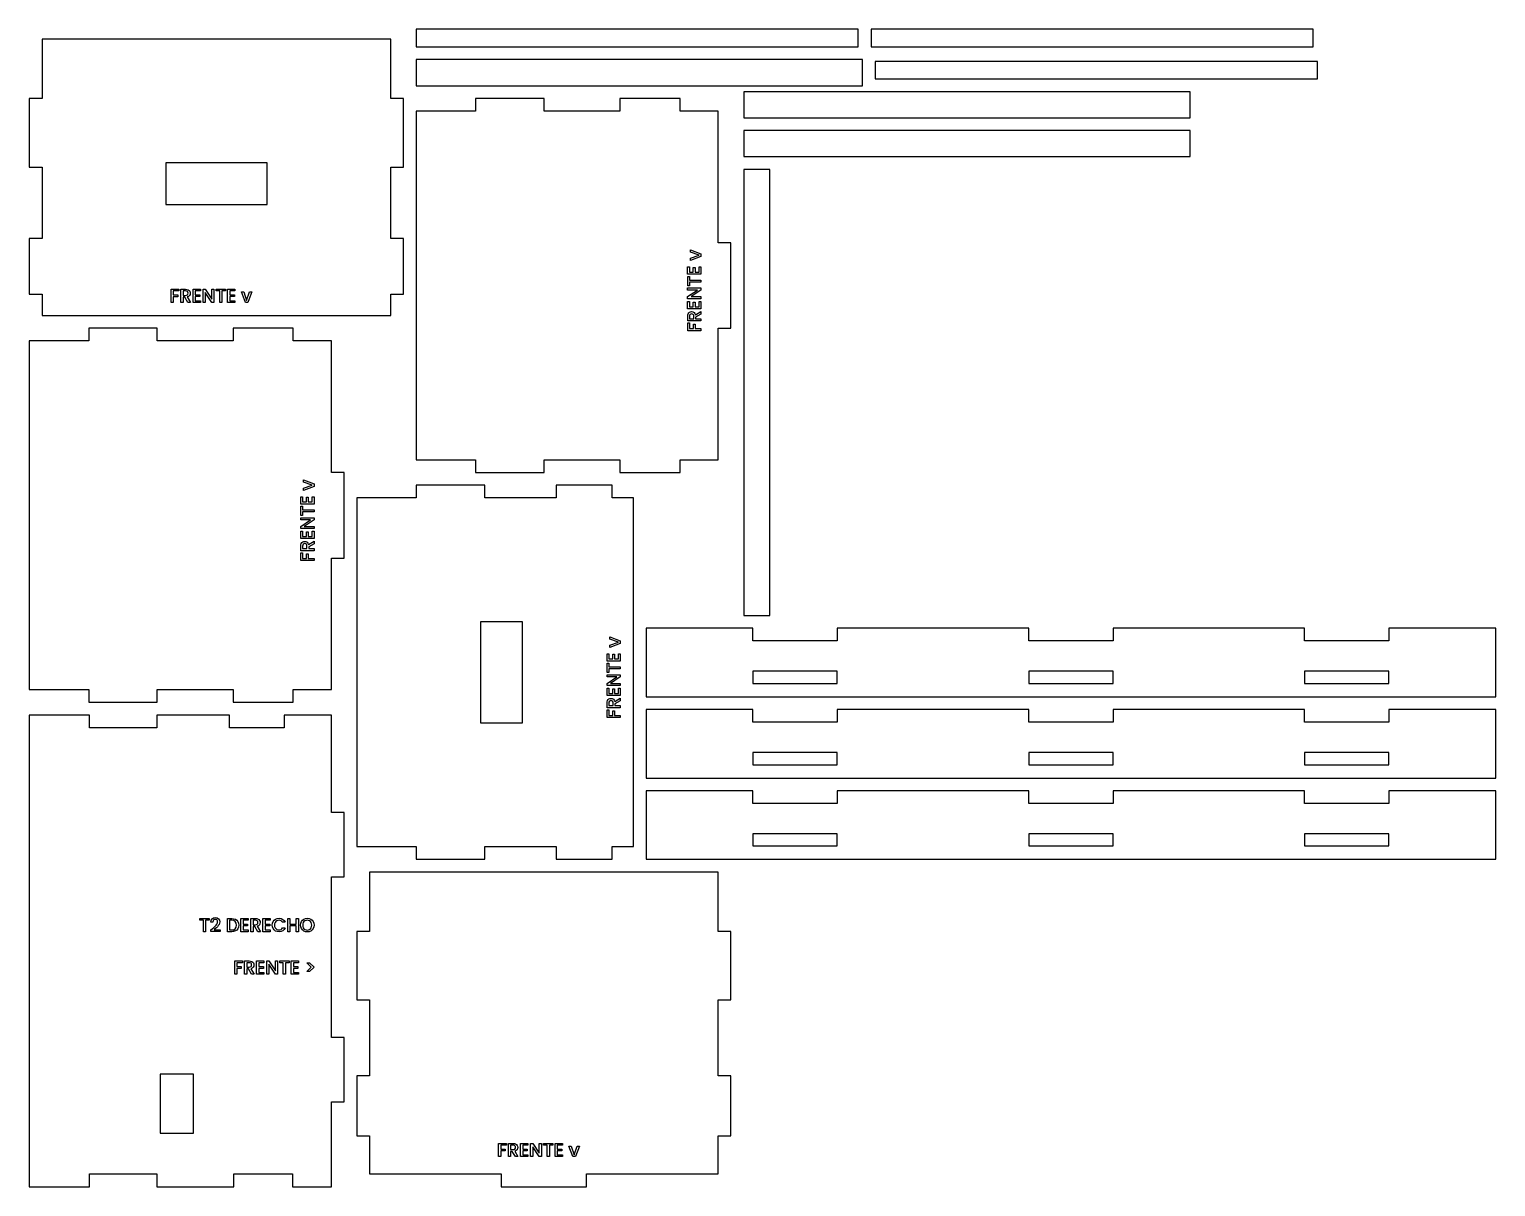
# Model space of a CAD drawing. Header units: millimetres. Extents: x 3 to 348, y 3 to 276.
import ezdxf

# ---------------------------------------------------------------- set-up
doc = ezdxf.new("R2010")
doc.units = ezdxf.units.MM
doc.layers.add('CORTE', color=1, linetype='CONTINUOUS')
doc.layers.add('GRABADO', color=5, linetype='CONTINUOUS')

msp = doc.modelspace()

# ---------------------------------------------------------------- linework, layer by layer
at = {"layer": 'CORTE'}
for points in [[(6, 208.3), (88.15, 208.3), (88.15, 213.3), (91.15, 213.3), (91.15, 226.45), (88.15, 226.45), (88.15, 243.3), (91.15, 243.3), (91.15, 259.45), (88.15, 259.45), (88.15, 273.45), (6, 273.45), (6, 259.45), (3, 259.45), (3, 243.3), (6, 243.3), (6, 226.45), (3, 226.45), (3, 213.3), (6, 213.3)], [(198.3, 271.6), (198.3, 275.75), (94.15, 275.75), (94.15, 271.6)], [(305.45, 271.6), (305.45, 275.75), (201.3, 275.75), (201.3, 271.6)], [(199.3, 262.45), (199.3, 268.6), (94.15, 268.6), (94.15, 262.45)], [(306.45, 264.05), (306.45, 268.2), (202.3, 268.2), (202.3, 264.05)], [(165.3, 174.3), (165.3, 205.3), (168.3, 205.3), (168.3, 225.45), (165.3, 225.45), (165.3, 256.45), (156.3, 256.45), (156.3, 259.45), (142.15, 259.45), (142.15, 256.45), (124.3, 256.45), (124.3, 259.45), (108.15, 259.45), (108.15, 256.45), (94.15, 256.45), (94.15, 174.3), (108.15, 174.3), (108.15, 171.3), (124.3, 171.3), (124.3, 174.3), (142.15, 174.3), (142.15, 171.3), (156.3, 171.3), (156.3, 174.3)], [(276.45, 254.9), (276.45, 261.05), (171.3, 261.05), (171.3, 254.9)], [(276.45, 245.75), (276.45, 251.9), (171.3, 251.9), (171.3, 245.75)], [(35.15, 234.45), (59, 234.45), (59, 244.3), (35.15, 244.3)], [(171.3, 137.6), (177.45, 137.6), (177.45, 242.75), (171.3, 242.75)], [(74.15, 120.15), (74.15, 151.15), (77.15, 151.15), (77.15, 171.3), (74.15, 171.3), (74.15, 202.3), (65.15, 202.3), (65.15, 205.3), (51, 205.3), (51, 202.3), (33.15, 202.3), (33.15, 205.3), (17, 205.3), (17, 202.3), (3, 202.3), (3, 120.15), (17, 120.15), (17, 117.15), (33.15, 117.15), (33.15, 120.15), (51, 120.15), (51, 117.15), (65.15, 117.15), (65.15, 120.15)], [(145.3, 83.15), (145.3, 165.3), (140.3, 165.3), (140.3, 168.3), (127.15, 168.3), (127.15, 165.3), (110.3, 165.3), (110.3, 168.3), (94.15, 168.3), (94.15, 165.3), (80.15, 165.3), (80.15, 83.15), (94.15, 83.15), (94.15, 80.15), (110.3, 80.15), (110.3, 83.15), (127.15, 83.15), (127.15, 80.15), (140.3, 80.15), (140.3, 83.15)], [(119.15, 112.3), (119.15, 136.15), (109.3, 136.15), (109.3, 112.3)], [(148.3, 118.45), (348.45, 118.45), (348.45, 134.6), (323.3, 134.6), (323.3, 131.6), (303.45, 131.6), (303.45, 134.6), (258.3, 134.6), (258.3, 131.6), (238.45, 131.6), (238.45, 134.6), (193.3, 134.6), (193.3, 131.6), (173.45, 131.6), (173.45, 134.6), (148.3, 134.6)], [(173.45, 121.6), (193.3, 121.6), (193.3, 124.45), (173.45, 124.45)], [(238.45, 121.6), (258.3, 121.6), (258.3, 124.45), (238.45, 124.45)], [(303.45, 121.6), (323.3, 121.6), (323.3, 124.45), (303.45, 124.45)], [(74.15, 23), (77.15, 23), (77.15, 38.15), (74.15, 38.15), (74.15, 76), (77.15, 76), (77.15, 91.15), (74.15, 91.15), (74.15, 114.15), (63, 114.15), (63, 111.15), (50.15, 111.15), (50.15, 114.15), (33, 114.15), (33, 111.15), (17.15, 111.15), (17.15, 114.15), (3, 114.15), (3, 3), (17.15, 3), (17.15, 6), (33, 6), (33, 3), (51.15, 3), (51.15, 6), (65, 6), (65, 3), (74.15, 3)], [(148.3, 99.3), (348.45, 99.3), (348.45, 115.45), (323.3, 115.45), (323.3, 112.45), (303.45, 112.45), (303.45, 115.45), (258.3, 115.45), (258.3, 112.45), (238.45, 112.45), (238.45, 115.45), (193.3, 115.45), (193.3, 112.45), (173.45, 112.45), (173.45, 115.45), (148.3, 115.45)], [(173.45, 102.45), (193.3, 102.45), (193.3, 105.3), (173.45, 105.3)], [(238.45, 102.45), (258.3, 102.45), (258.3, 105.3), (238.45, 105.3)], [(303.45, 102.45), (323.3, 102.45), (323.3, 105.3), (303.45, 105.3)], [(148.3, 80.15), (348.45, 80.15), (348.45, 96.3), (323.3, 96.3), (323.3, 93.3), (303.45, 93.3), (303.45, 96.3), (258.3, 96.3), (258.3, 93.3), (238.45, 93.3), (238.45, 96.3), (193.3, 96.3), (193.3, 93.3), (173.45, 93.3), (173.45, 96.3), (148.3, 96.3)], [(173.45, 83.3), (193.3, 83.3), (193.3, 86.15), (173.45, 86.15)], [(238.45, 83.3), (258.3, 83.3), (258.3, 86.15), (238.45, 86.15)], [(303.45, 83.3), (323.3, 83.3), (323.3, 86.15), (303.45, 86.15)], [(83.15, 6), (114.15, 6), (114.15, 3), (134.3, 3), (134.3, 6), (165.3, 6), (165.3, 15), (168.3, 15), (168.3, 29.15), (165.3, 29.15), (165.3, 47), (168.3, 47), (168.3, 63.15), (165.3, 63.15), (165.3, 77.15), (83.15, 77.15), (83.15, 63.15), (80.15, 63.15), (80.15, 47), (83.15, 47), (83.15, 29.15), (80.15, 29.15), (80.15, 15), (83.15, 15)], [(41.7, 29.5), (33.85, 29.5), (33.85, 15.65), (41.7, 15.65)]]:
    msp.add_lwpolyline(points, close=True, dxfattribs=at)
at = {"layer": 'GRABADO'}
for points in [[(160.7659, 222.5016), (158.7458, 223.204), (158.7458, 223.7482), (161.225, 222.8032), (161.225, 222.1915), (158.7458, 221.2507), (158.7458, 221.7998), (160.7659, 222.5016)], [(158.5116, 218.5282), (159.4292, 218.5282), (159.4292, 219.6082), (159.8483, 219.6082), (159.8483, 218.5282), (160.8066, 218.5282), (160.8066, 219.7432), (161.225, 219.7432), (161.225, 218.0149), (158.0933, 218.0149), (158.0933, 219.7432), (158.5116, 219.7432), (158.5116, 218.5282)], [(38.2533, 214.5025), (38.2533, 214.0841), (36.9258, 214.0841), (36.9258, 213.1616), (37.9608, 213.1616), (37.9608, 212.7433), (36.9258, 212.7433), (36.9258, 211.375), (36.4125, 211.375), (36.4125, 214.5025), (38.2533, 214.5025)], [(40.3542, 211.375), (39.6342, 212.6259), (39.2433, 212.6259), (39.2433, 211.375), (38.73, 211.375), (38.73, 214.5025), (39.81, 214.5025), (40.1424, 214.471), (40.4196, 214.3766), (40.6378, 214.2293), (40.793, 214.0391), (40.8858, 213.8152), (40.9167, 213.5666), (40.8722, 213.2747), (40.7388, 213.0105), (40.5137, 212.8008), (40.1925, 212.6709), (40.9666, 211.375), (40.3542, 211.375)], [(42.0874, 214.0884), (42.0874, 213.1708), (43.1674, 213.1708), (43.1674, 212.7517), (42.0874, 212.7517), (42.0874, 211.7934), (43.3024, 211.7934), (43.3024, 211.375), (41.5741, 211.375), (41.5741, 214.5067), (43.3024, 214.5067), (43.3024, 214.0884), (42.0874, 214.0884)], [(46.5016, 211.375), (45.9891, 211.375), (44.4457, 213.7108), (44.4457, 211.375), (43.9324, 211.375), (43.9324, 214.5067), (44.4457, 214.5067), (45.9891, 212.1759), (45.9891, 214.5067), (46.5016, 214.5067), (46.5016, 211.375)], [(49.1974, 214.5025), (49.1974, 214.0841), (48.3649, 214.0841), (48.3649, 211.375), (47.8516, 211.375), (47.8516, 214.0841), (47.0149, 214.0841), (47.0149, 214.5025), (49.1974, 214.5025)], [(50.2282, 214.0884), (50.2282, 213.1708), (51.3082, 213.1708), (51.3082, 212.7517), (50.2282, 212.7517), (50.2282, 211.7934), (51.4432, 211.7934), (51.4432, 211.375), (49.7149, 211.375), (49.7149, 214.5067), (51.4432, 214.5067), (51.4432, 214.0884), (50.2282, 214.0884)], [(161.225, 214.8016), (161.225, 214.2891), (158.8892, 212.7457), (161.225, 212.7457), (161.225, 212.2324), (158.0933, 212.2324), (158.0933, 212.7457), (160.4241, 214.2891), (158.0933, 214.2891), (158.0933, 214.8016), (161.225, 214.8016)], [(158.0975, 217.4974), (158.5159, 217.4974), (158.5159, 216.6649), (161.225, 216.6649), (161.225, 216.1516), (158.5159, 216.1516), (158.5159, 215.3149), (158.0975, 215.3149), (158.0975, 217.4974)], [(39.2433, 213.0358), (39.81, 213.0358), (40.0628, 213.0716), (40.2445, 213.1792), (40.3542, 213.3481), (40.3908, 213.5666), (40.3547, 213.7829), (40.2466, 213.9463), (40.0654, 214.0497), (39.81, 214.0841), (39.2433, 214.0841), (39.2433, 213.0358)], [(54.2016, 211.8341), (54.904, 213.8542), (55.4482, 213.8542), (54.5032, 211.375), (53.8915, 211.375), (52.9507, 213.8542), (53.4998, 213.8542), (54.2016, 211.8341)], [(158.5116, 210.3874), (159.4292, 210.3874), (159.4292, 211.4674), (159.8483, 211.4674), (159.8483, 210.3874), (160.8066, 210.3874), (160.8066, 211.6024), (161.225, 211.6024), (161.225, 209.8741), (158.0933, 209.8741), (158.0933, 211.6024), (158.5116, 211.6024), (158.5116, 210.3874)], [(161.225, 208.6542), (159.9741, 207.9342), (159.9741, 207.5433), (161.225, 207.5433), (161.225, 207.03), (158.0975, 207.03), (158.0975, 208.11), (158.129, 208.4424), (158.2234, 208.7196), (158.3707, 208.9378), (158.5609, 209.093), (158.7848, 209.1858), (159.0334, 209.2167), (159.3253, 209.1722), (159.5895, 209.0388), (159.7992, 208.8137), (159.9291, 208.4925), (161.225, 209.2666), (161.225, 208.6542)], [(159.5642, 207.5433), (159.5642, 208.11), (159.5284, 208.3628), (159.4208, 208.5445), (159.2519, 208.6542), (159.0334, 208.6908), (158.8171, 208.6547), (158.6537, 208.5466), (158.5503, 208.3654), (158.5159, 208.11), (158.5159, 207.5433), (159.5642, 207.5433)], [(158.0975, 206.5533), (158.5159, 206.5533), (158.5159, 205.2258), (159.4384, 205.2258), (159.4384, 206.2608), (159.8567, 206.2608), (159.8567, 205.2258), (161.225, 205.2258), (161.225, 204.7125), (158.0975, 204.7125), (158.0975, 206.5533)], [(69.6159, 168.3516), (67.5958, 169.054), (67.5958, 169.5982), (70.075, 168.6532), (70.075, 168.0415), (67.5958, 167.1007), (67.5958, 167.6498), (69.6159, 168.3516)], [(67.3616, 164.3782), (68.2792, 164.3782), (68.2792, 165.4582), (68.6983, 165.4582), (68.6983, 164.3782), (69.6566, 164.3782), (69.6566, 165.5932), (70.075, 165.5932), (70.075, 163.8649), (66.9433, 163.8649), (66.9433, 165.5932), (67.3616, 165.5932), (67.3616, 164.3782)], [(66.9475, 163.3474), (67.3659, 163.3474), (67.3659, 162.5149), (70.075, 162.5149), (70.075, 162.0016), (67.3659, 162.0016), (67.3659, 161.1649), (66.9475, 161.1649), (66.9475, 163.3474)], [(70.075, 160.6516), (70.075, 160.1391), (67.7392, 158.5957), (70.075, 158.5957), (70.075, 158.0824), (66.9433, 158.0824), (66.9433, 158.5957), (69.2741, 160.1391), (66.9433, 160.1391), (66.9433, 160.6516), (70.075, 160.6516)], [(67.3616, 156.2374), (68.2792, 156.2374), (68.2792, 157.3174), (68.6983, 157.3174), (68.6983, 156.2374), (69.6566, 156.2374), (69.6566, 157.4524), (70.075, 157.4524), (70.075, 155.7241), (66.9433, 155.7241), (66.9433, 157.4524), (67.3616, 157.4524), (67.3616, 156.2374)], [(70.075, 154.5042), (68.8241, 153.7842), (68.8241, 153.3933), (70.075, 153.3933), (70.075, 152.88), (66.9475, 152.88), (66.9475, 153.96), (66.979, 154.2924), (67.0734, 154.5696), (67.2207, 154.7878), (67.4109, 154.943), (67.6348, 155.0358), (67.8834, 155.0667), (68.1753, 155.0222), (68.4395, 154.8888), (68.6492, 154.6637), (68.7791, 154.3425), (70.075, 155.1166), (70.075, 154.5042)], [(66.9475, 152.4033), (67.3659, 152.4033), (67.3659, 151.0758), (68.2884, 151.0758), (68.2884, 152.1108), (68.7067, 152.1108), (68.7067, 151.0758), (70.075, 151.0758), (70.075, 150.5625), (66.9475, 150.5625), (66.9475, 152.4033)], [(68.4142, 153.3933), (68.4142, 153.96), (68.3784, 154.2128), (68.2708, 154.3945), (68.1019, 154.5042), (67.8834, 154.5408), (67.6671, 154.5047), (67.5037, 154.3966), (67.4003, 154.2154), (67.3659, 153.96), (67.3659, 153.3933), (68.4142, 153.3933)], [(141.7659, 131.3516), (139.7458, 132.054), (139.7458, 132.5982), (142.225, 131.6532), (142.225, 131.0415), (139.7458, 130.1007), (139.7458, 130.6498), (141.7659, 131.3516)], [(139.5116, 127.3782), (140.4292, 127.3782), (140.4292, 128.4582), (140.8483, 128.4582), (140.8483, 127.3782), (141.8066, 127.3782), (141.8066, 128.5932), (142.225, 128.5932), (142.225, 126.8649), (139.0933, 126.8649), (139.0933, 128.5932), (139.5116, 128.5932), (139.5116, 127.3782)], [(139.0975, 126.3474), (139.5159, 126.3474), (139.5159, 125.5149), (142.225, 125.5149), (142.225, 125.0016), (139.5159, 125.0016), (139.5159, 124.1649), (139.0975, 124.1649), (139.0975, 126.3474)], [(142.225, 123.6516), (142.225, 123.1391), (139.8892, 121.5957), (142.225, 121.5957), (142.225, 121.0824), (139.0933, 121.0824), (139.0933, 121.5957), (141.4241, 123.1391), (139.0933, 123.1391), (139.0933, 123.6516), (142.225, 123.6516)], [(139.5116, 119.2374), (140.4292, 119.2374), (140.4292, 120.3174), (140.8483, 120.3174), (140.8483, 119.2374), (141.8066, 119.2374), (141.8066, 120.4524), (142.225, 120.4524), (142.225, 118.7241), (139.0933, 118.7241), (139.0933, 120.4524), (139.5116, 120.4524), (139.5116, 119.2374)], [(142.225, 117.5042), (140.9741, 116.7842), (140.9741, 116.3933), (142.225, 116.3933), (142.225, 115.88), (139.0975, 115.88), (139.0975, 116.96), (139.129, 117.2924), (139.2234, 117.5696), (139.3707, 117.7878), (139.5609, 117.943), (139.7848, 118.0358), (140.0334, 118.0667), (140.3253, 118.0222), (140.5895, 117.8888), (140.7992, 117.6637), (140.9291, 117.3425), (142.225, 118.1166), (142.225, 117.5042)], [(140.5642, 116.3933), (140.5642, 116.96), (140.5284, 117.2128), (140.4208, 117.3945), (140.2519, 117.5042), (140.0334, 117.5408), (139.8171, 117.5047), (139.6537, 117.3966), (139.5503, 117.2154), (139.5159, 116.96), (139.5159, 116.3933), (140.5642, 116.3933)], [(139.0975, 115.4033), (139.5159, 115.4033), (139.5159, 114.0758), (140.4384, 114.0758), (140.4384, 115.1108), (140.8567, 115.1108), (140.8567, 114.0758), (142.225, 114.0758), (142.225, 113.5625), (139.0975, 113.5625), (139.0975, 115.4033)], [(45.3644, 66.2025), (45.3644, 65.7841), (44.5319, 65.7841), (44.5319, 63.075), (44.0186, 63.075), (44.0186, 65.7841), (43.1819, 65.7841), (43.1819, 66.2025), (45.3644, 66.2025)], [(46.0977, 63.7725), (46.4845, 64.1126), (46.7798, 64.3863), (47.0086, 64.6324), (47.196, 64.8884), (47.321, 65.1494), (47.3627, 65.4108), (47.3305, 65.6514), (47.234, 65.8334), (47.0693, 65.9483), (46.8311, 65.9866), (46.5957, 65.9445), (46.4198, 65.8179), (46.3078, 65.6205), (46.2644, 65.3658), (45.7694, 65.3658), (45.853, 65.8182), (46.0773, 66.1505), (46.4124, 66.3551), (46.8269, 66.4233), (47.264, 66.3558), (47.594, 66.1533), (47.8018, 65.8383), (47.871, 65.4333), (47.8299, 65.1153), (47.7065, 64.8096), (47.5267, 64.5264), (47.3148, 64.2745), (47.0568, 64.0196), (46.7369, 63.7275), (46.5344, 63.5475), (47.961, 63.5475), (47.961, 63.12), (45.7736, 63.12), (45.7736, 63.4934), (46.0977, 63.7725)], [(50.6702, 66.2025), (51.1384, 66.1547), (51.5448, 66.0113), (51.8781, 65.7783), (52.1256, 65.4621), (52.2791, 65.0745), (52.3302, 64.6275), (52.2791, 64.1821), (52.1256, 63.7992), (51.8781, 63.4893), (51.5448, 63.2613), (51.1384, 63.1216), (50.6702, 63.075), (49.6485, 63.075), (49.6485, 66.2025), (50.6702, 66.2025)], [(50.6702, 63.4934), (51.1551, 63.5675), (51.5118, 63.7901), (51.7312, 64.1481), (51.8043, 64.6275), (51.7312, 65.1121), (51.5118, 65.4776), (51.1551, 65.7075), (50.6702, 65.7841), (50.1618, 65.7841), (50.1618, 63.4934), (50.6702, 63.4934)], [(53.3526, 65.7884), (53.3526, 64.8708), (54.4326, 64.8708), (54.4326, 64.4517), (53.3526, 64.4517), (53.3526, 63.4934), (54.5676, 63.4934), (54.5676, 63.075), (52.8393, 63.075), (52.8393, 66.2067), (54.5676, 66.2067), (54.5676, 65.7884), (53.3526, 65.7884)], [(56.8218, 63.075), (56.1018, 64.3259), (55.7109, 64.3259), (55.7109, 63.075), (55.1976, 63.075), (55.1976, 66.2025), (56.2776, 66.2025), (56.61, 66.171), (56.8872, 66.0766), (57.1053, 65.9293), (57.2605, 65.7391), (57.3534, 65.5152), (57.3843, 65.2666), (57.3398, 64.9747), (57.2064, 64.7105), (56.9812, 64.5008), (56.6601, 64.3709), (57.4342, 63.075), (56.8218, 63.075)], [(55.7109, 64.7358), (56.2776, 64.7358), (56.5304, 64.7716), (56.7121, 64.8792), (56.8218, 65.0481), (56.8584, 65.2666), (56.8223, 65.4829), (56.7142, 65.6463), (56.533, 65.7497), (56.2776, 65.7841), (55.7109, 65.7841), (55.7109, 64.7358)], [(58.555, 65.7884), (58.555, 64.8708), (59.635, 64.8708), (59.635, 64.4517), (58.555, 64.4517), (58.555, 63.4934), (59.77, 63.4934), (59.77, 63.075), (58.0417, 63.075), (58.0417, 66.2067), (59.77, 66.2067), (59.77, 65.7884), (58.555, 65.7884)], [(60.2291, 64.6458), (60.2826, 65.0807), (60.4429, 65.4684), (60.6948, 65.7933), (61.023, 66.038), (61.4074, 66.192), (61.8266, 66.2433), (62.2983, 66.1819), (62.7147, 65.9979), (63.0508, 65.7013), (63.28, 65.3025), (62.6634, 65.3025), (62.5182, 65.5185), (62.3259, 65.6716), (62.0931, 65.7629), (61.8266, 65.7933), (61.5327, 65.7583), (61.2726, 65.6534), (61.0564, 65.4836), (60.8929, 65.2526), (60.7901, 64.9704), (60.7558, 64.6458), (60.7901, 64.3204), (60.8929, 64.0376), (61.0564, 63.8064), (61.2726, 63.6347), (61.5327, 63.5287), (61.8266, 63.4934), (62.0931, 63.5238), (62.3259, 63.615), (62.5182, 63.7681), (62.6634, 63.9841), (63.28, 63.9841), (63.0508, 63.5858), (62.7147, 63.2909), (62.2983, 63.1089), (61.8266, 63.0483), (61.4048, 63.0994), (61.0209, 63.2529), (60.6943, 63.4974), (60.4429, 63.8217), (60.2826, 64.2102), (60.2291, 64.6458)], [(66.3759, 66.2025), (66.3759, 63.075), (65.8626, 63.075), (65.8626, 64.4433), (64.3916, 64.4433), (64.3916, 63.075), (63.8784, 63.075), (63.8784, 66.2025), (64.3916, 66.2025), (64.3916, 64.8616), (65.8626, 64.8616), (65.8626, 66.2025), (66.3759, 66.2025)], [(68.4775, 63.0434), (68.0583, 63.0945), (67.6738, 63.248), (67.3456, 63.4935), (67.0938, 63.8196), (66.9334, 64.2097), (66.88, 64.6458), (66.9334, 65.0807), (67.0938, 65.4684), (67.3456, 65.7933), (67.6738, 66.038), (68.0583, 66.192), (68.4775, 66.2433), (68.8997, 66.192), (69.2847, 66.038), (69.6129, 65.7933), (69.8634, 65.4684), (70.0221, 65.0807), (70.075, 64.6458), (70.0221, 64.2097), (69.8634, 63.8196), (69.6129, 63.4935), (69.2847, 63.248), (68.8997, 63.0945), (68.4775, 63.0434)], [(68.4775, 63.4891), (68.7709, 63.5245), (69.0309, 63.6305), (69.2476, 63.8027), (69.4113, 64.0355), (69.5141, 64.3199), (69.5484, 64.6458), (69.5141, 64.9704), (69.4113, 65.2526), (69.2476, 65.4836), (69.0309, 65.6534), (68.7709, 65.7583), (68.4775, 65.7933), (68.1836, 65.7583), (67.9234, 65.6534), (67.7072, 65.4836), (67.5438, 65.2526), (67.4409, 64.9704), (67.4066, 64.6458), (67.4409, 64.3199), (67.5438, 64.0355), (67.7072, 63.8027), (67.9234, 63.6305), (68.1836, 63.5245), (68.4775, 63.4891)], [(53.2359, 56.2025), (53.2359, 55.7841), (51.9084, 55.7841), (51.9084, 54.8616), (52.9434, 54.8616), (52.9434, 54.4433), (51.9084, 54.4433), (51.9084, 53.075), (51.3951, 53.075), (51.3951, 56.2025), (53.2359, 56.2025)], [(55.3368, 53.075), (54.6168, 54.3259), (54.2259, 54.3259), (54.2259, 53.075), (53.7126, 53.075), (53.7126, 56.2025), (54.7926, 56.2025), (55.125, 56.171), (55.4022, 56.0766), (55.6203, 55.9293), (55.7755, 55.7391), (55.8684, 55.5152), (55.8993, 55.2666), (55.8548, 54.9747), (55.7214, 54.7105), (55.4962, 54.5008), (55.1751, 54.3709), (55.9492, 53.075), (55.3368, 53.075)], [(54.2259, 54.7358), (54.7926, 54.7358), (55.0454, 54.7716), (55.2271, 54.8792), (55.3368, 55.0481), (55.3734, 55.2666), (55.3373, 55.4829), (55.2292, 55.6463), (55.048, 55.7497), (54.7926, 55.7841), (54.2259, 55.7841), (54.2259, 54.7358)], [(57.07, 55.7884), (57.07, 54.8708), (58.15, 54.8708), (58.15, 54.4517), (57.07, 54.4517), (57.07, 53.4934), (58.285, 53.4934), (58.285, 53.075), (56.5567, 53.075), (56.5567, 56.2067), (58.285, 56.2067), (58.285, 55.7884), (57.07, 55.7884)], [(61.4842, 53.075), (60.9716, 53.075), (59.4283, 55.4108), (59.4283, 53.075), (58.915, 53.075), (58.915, 56.2067), (59.4283, 56.2067), (60.9716, 53.8759), (60.9716, 56.2067), (61.4842, 56.2067), (61.4842, 53.075)], [(64.18, 56.2025), (64.18, 55.7841), (63.3475, 55.7841), (63.3475, 53.075), (62.8342, 53.075), (62.8342, 55.7841), (61.9975, 55.7841), (61.9975, 56.2025), (64.18, 56.2025)], [(65.2108, 55.7884), (65.2108, 54.8708), (66.2908, 54.8708), (66.2908, 54.4517), (65.2108, 54.4517), (65.2108, 53.4934), (66.4258, 53.4934), (66.4258, 53.075), (64.6975, 53.075), (64.6975, 56.2067), (66.4258, 56.2067), (66.4258, 55.7884), (65.2108, 55.7884)], [(68.3924, 55.7209), (69.04, 55.7209), (70.075, 54.6992), (69.04, 53.6783), (68.3924, 53.6783), (69.4316, 54.6992), (68.3924, 55.7209)], [(115.4033, 13.2025), (115.4033, 12.7841), (114.0758, 12.7841), (114.0758, 11.8616), (115.1108, 11.8616), (115.1108, 11.4433), (114.0758, 11.4433), (114.0758, 10.075), (113.5625, 10.075), (113.5625, 13.2025), (115.4033, 13.2025)], [(117.5042, 10.075), (116.7842, 11.3259), (116.3933, 11.3259), (116.3933, 10.075), (115.88, 10.075), (115.88, 13.2025), (116.96, 13.2025), (117.2924, 13.171), (117.5696, 13.0766), (117.7878, 12.9293), (117.943, 12.7391), (118.0358, 12.5152), (118.0667, 12.2666), (118.0222, 11.9747), (117.8888, 11.7105), (117.6637, 11.5008), (117.3425, 11.3709), (118.1166, 10.075), (117.5042, 10.075)], [(116.3933, 11.7358), (116.96, 11.7358), (117.2128, 11.7716), (117.3945, 11.8792), (117.5042, 12.0481), (117.5408, 12.2666), (117.5047, 12.4829), (117.3966, 12.6463), (117.2154, 12.7497), (116.96, 12.7841), (116.3933, 12.7841), (116.3933, 11.7358)], [(119.2374, 12.7884), (119.2374, 11.8708), (120.3174, 11.8708), (120.3174, 11.4517), (119.2374, 11.4517), (119.2374, 10.4934), (120.4524, 10.4934), (120.4524, 10.075), (118.7241, 10.075), (118.7241, 13.2067), (120.4524, 13.2067), (120.4524, 12.7884), (119.2374, 12.7884)], [(123.6516, 10.075), (123.1391, 10.075), (121.5957, 12.4108), (121.5957, 10.075), (121.0824, 10.075), (121.0824, 13.2067), (121.5957, 13.2067), (123.1391, 10.8759), (123.1391, 13.2067), (123.6516, 13.2067), (123.6516, 10.075)], [(126.3474, 13.2025), (126.3474, 12.7841), (125.5149, 12.7841), (125.5149, 10.075), (125.0016, 10.075), (125.0016, 12.7841), (124.1649, 12.7841), (124.1649, 13.2025), (126.3474, 13.2025)], [(127.3782, 12.7884), (127.3782, 11.8708), (128.4582, 11.8708), (128.4582, 11.4517), (127.3782, 11.4517), (127.3782, 10.4934), (128.5932, 10.4934), (128.5932, 10.075), (126.8649, 10.075), (126.8649, 13.2067), (128.5932, 13.2067), (128.5932, 12.7884), (127.3782, 12.7884)], [(131.3516, 10.5341), (132.054, 12.5542), (132.5982, 12.5542), (131.6532, 10.075), (131.0415, 10.075), (130.1007, 12.5542), (130.6498, 12.5542), (131.3516, 10.5341)]]:
    msp.add_lwpolyline(points, close=True, dxfattribs=at)

doc.saveas('drawing.dxf')
